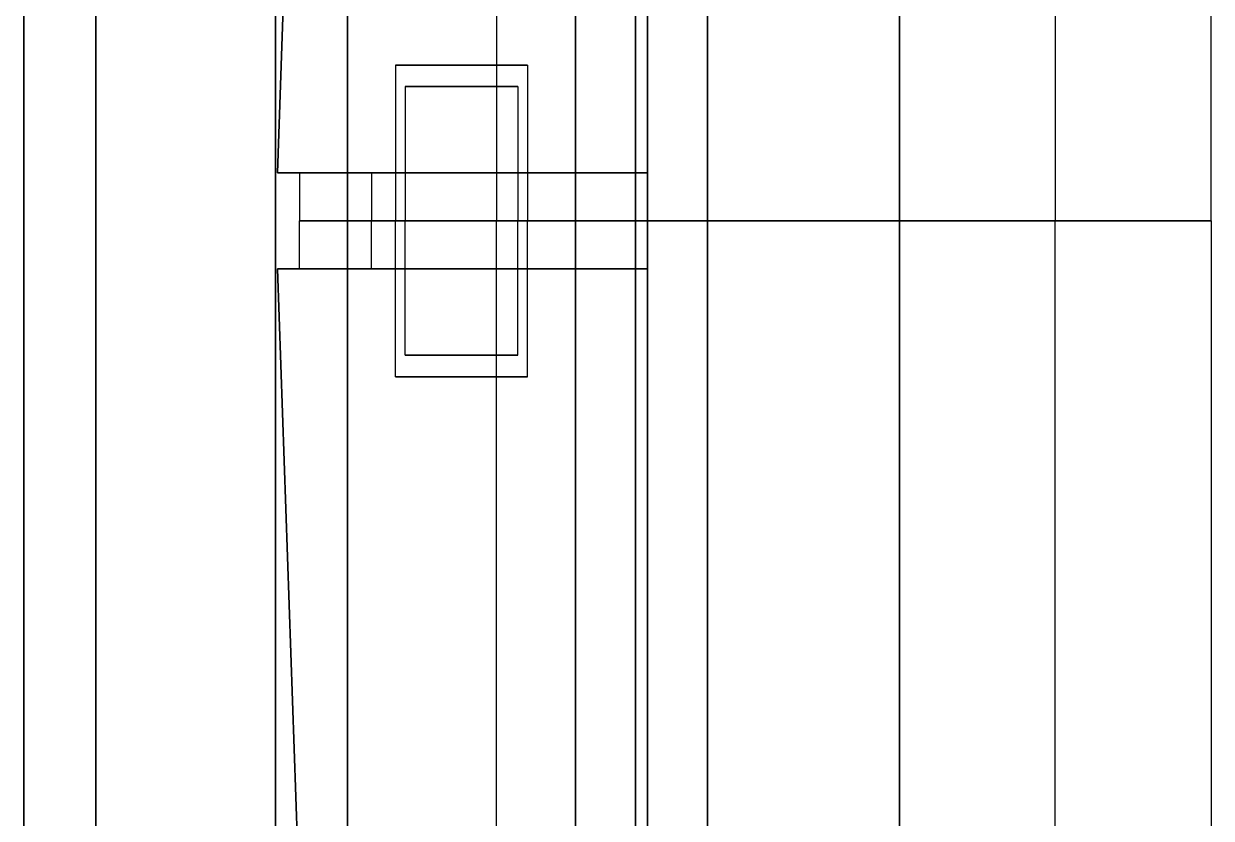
# Model space of a CAD drawing. Header units: millimetres. Extents: x -228 to 213, y -31 to 12.
# Drawn here: x -225.81 to -213.24, y -15.93 to -7.52 of the extents above; entities that cross this region are included whole.
import ezdxf

# ---------------------------------------------------------------- set-up
doc = ezdxf.new("R2010")
doc.units = ezdxf.units.MM
doc.layers.add('Feature', color=7, linetype='CONTINUOUS')

msp = doc.modelspace()

# ---------------------------------------------------------------- linework, layer by layer
at = {"layer": 'Feature'}
for p, q in [((-223.129, -9.09891, -30.405), (-222.385, 12.2139, -30.405)), ((-222.385, 12.2139, 100.405), (-223.129, -9.09891, 100.405)), ((-222.385, 12.2139, 100.405), (-223.129, -9.09891, 100.405)), ((-223.129, -9.09891, -30.405), (-222.385, 12.2139, -30.405)), ((-222.385, 12.2139, 136.6), (-222.385, -9.09891, 136.6)), ((-222.385, -9.09891, -66.6), (-222.385, 12.2139, -66.6)), ((-222.385, 12.2139, 136.6), (-222.385, -9.09891, 136.6)), ((-222.385, 12.2139, 100.405), (-222.385, -9.09891, 100.405)), ((-222.385, 12.2139, -30.405), (-222.385, -9.09891, -30.405)), ((-222.385, -9.09891, -66.6), (-222.385, 12.2139, -66.6)), ((-222.385, 12.2139, 100.405), (-222.385, -9.09891, 100.405)), ((-222.385, 12.2139, -30.405), (-222.385, -9.09891, -30.405)), ((-225.814, 10.9671, 101.129), (-225.814, -30.3079, 101.129)), ((-225.814, 10.9671, 101.129), (-225.814, -30.3079, 101.129)), ((-225.814, -30.3079, -31.1289), (-225.814, 10.9671, -31.1289)), ((-225.814, -30.3079, -31.1289), (-225.814, 10.9671, -31.1289)), ((-225.052, -30.3079, 100.367), (-225.052, 10.9671, 100.367)), ((-225.052, -30.3079, 100.367), (-225.052, 10.9671, 100.367)), ((-225.052, 10.9671, -30.3669), (-225.052, -30.3079, -30.3669)), ((-225.052, 10.9671, -30.3669), (-225.052, -30.3079, -30.3669)), ((-223.147, 10.9671, 100.367), (-223.147, -30.3079, 100.367)), ((-223.147, 10.9671, 100.367), (-223.147, -30.3079, 100.367)), ((-223.147, -30.3079, -30.3669), (-223.147, 10.9671, -30.3669)), ((-223.147, -30.3079, -30.3669), (-223.147, 10.9671, -30.3669)), ((-222.385, -30.3079, 101.129), (-222.385, 10.9671, 101.129)), ((-222.385, -30.3079, 101.129), (-222.385, 10.9671, 101.129)), ((-222.385, 10.9671, -31.1289), (-222.385, -30.3079, -31.1289)), ((-222.385, 10.9671, -31.1289), (-222.385, -30.3079, -31.1289)), ((-220.81, 10.4591, -65.076), (-220.81, -9.60691, -65.076)), ((-220.81, 10.4591, -62.536), (-220.81, -9.60691, -62.536)), ((-220.81, 10.4591, -65.076), (-220.81, -9.60691, -65.076)), ((-220.81, 10.4591, -62.536), (-220.81, -9.60691, -62.536)), ((-220.81, 10.4591, 132.536), (-220.81, -9.60691, 132.536)), ((-220.81, 10.4591, 135.076), (-220.81, -9.60691, 135.076)), ((-220.81, 10.4591, 132.536), (-220.81, -9.60691, 132.536)), ((-220.81, 10.4591, 135.076), (-220.81, -9.60691, 135.076)), ((-225.814, -28.5299, 135.546), (-225.814, 9.18909, 135.546)), ((-225.814, -28.5299, 135.546), (-225.814, 9.18909, 135.546)), ((-225.814, 9.18909, -65.5459), (-225.814, -28.5299, -65.5459)), ((-225.814, 9.18909, -65.5459), (-225.814, -28.5299, -65.5459)), ((-225.052, 9.18909, 136.308), (-225.052, -28.5299, 136.308)), ((-225.052, 9.18909, 136.308), (-225.052, -28.5299, 136.308)), ((-225.052, -28.5299, -66.3079), (-225.052, 9.18909, -66.3079)), ((-225.052, -28.5299, -66.3079), (-225.052, 9.18909, -66.3079)), ((-223.147, -28.5299, 136.308), (-223.147, 9.18909, 136.308)), ((-223.147, -28.5299, 136.308), (-223.147, 9.18909, 136.308)), ((-223.147, 9.18909, -66.3079), (-223.147, -28.5299, -66.3079)), ((-223.147, 9.18909, -66.3079), (-223.147, -28.5299, -66.3079)), ((-222.385, 9.18909, 135.546), (-222.385, -28.5299, 135.546)), ((-222.385, 9.18909, 135.546), (-222.385, -28.5299, 135.546)), ((-222.385, -28.5299, -65.5459), (-222.385, 9.18909, -65.5459)), ((-222.385, -28.5299, -65.5459), (-222.385, 9.18909, -65.5459)), ((-219.21, 8.93509, 132.536), (-219.21, -9.60691, 132.536)), ((-219.21, -9.60691, 125.551), (-219.21, 8.93509, 125.551)), ((-219.21, 8.93509, -65.076), (-219.21, -9.60691, -65.076)), ((-219.21, -9.09891, -66.6), (-219.21, 8.93509, -66.6)), ((-219.21, -9.09891, 136.6), (-219.21, 8.93509, 136.6)), ((-219.21, -9.09891, -66.6), (-219.21, 8.93509, -66.6)), ((-219.21, -9.60691, 111.581), (-219.21, 8.93509, 111.581)), ((-219.21, -9.60691, -41.581), (-219.21, 8.93509, -41.581)), ((-219.21, -9.60691, 135.076), (-219.21, 8.93509, 135.076)), ((-219.21, -9.09891, 136.6), (-219.21, 8.93509, 136.6)), ((-219.21, -9.60691, -62.536), (-219.21, 8.93509, -62.536)), ((-219.21, -9.60691, -55.551), (-219.21, 8.93509, -55.551)), ((-219.21, 8.93509, -54.027), (-219.21, -9.60691, -54.027)), ((-219.21, 8.93509, -43.105), (-219.21, -9.60691, -43.105)), ((-219.21, 8.93509, 113.105), (-219.21, -9.60691, 113.105)), ((-219.21, 8.93509, 124.027), (-219.21, -9.60691, 124.027)), ((-219.21, -9.60691, 111.581), (-219.21, 8.93509, 111.581)), ((-219.21, -9.60691, 125.551), (-219.21, 8.93509, 125.551)), ((-219.21, -9.60691, -55.551), (-219.21, 8.93509, -55.551)), ((-219.21, -9.60691, -41.581), (-219.21, 8.93509, -41.581)), ((-219.21, 8.93509, 124.027), (-219.21, -9.60691, 124.027)), ((-219.21, 8.93509, 113.105), (-219.21, -9.60691, 113.105)), ((-219.21, 8.93509, -43.105), (-219.21, -9.60691, -43.105)), ((-219.21, 8.93509, -54.027), (-219.21, -9.60691, -54.027)), ((-219.21, 8.93509, -65.076), (-219.21, -9.60691, -65.076)), ((-219.21, -9.60691, -62.536), (-219.21, 8.93509, -62.536)), ((-219.21, 8.93509, 132.536), (-219.21, -9.60691, 132.536)), ((-219.21, -9.60691, 135.076), (-219.21, 8.93509, 135.076)), ((-214.892, 8.93509, 124.027), (-214.892, -9.60691, 124.027)), ((-214.892, 8.93509, 113.105), (-214.892, -9.60691, 113.105)), ((-214.892, 8.93509, 124.027), (-214.892, -9.60691, 124.027)), ((-214.892, 8.93509, 113.105), (-214.892, -9.60691, 113.105)), ((-214.892, 8.93509, -43.105), (-214.892, -9.60691, -43.105)), ((-214.892, 8.93509, -54.027), (-214.892, -9.60691, -54.027)), ((-214.892, 8.93509, -43.105), (-214.892, -9.60691, -43.105)), ((-214.892, 8.93509, -54.027), (-214.892, -9.60691, -54.027)), ((-213.241, -9.60691, 111.581), (-213.241, 8.93509, 111.581)), ((-213.241, -9.60691, 111.581), (-213.241, 8.93509, 111.581)), ((-213.241, -9.60691, 125.551), (-213.241, 8.93509, 125.551)), ((-213.241, -9.60691, 125.551), (-213.241, 8.93509, 125.551)), ((-213.241, -9.60691, -55.551), (-213.241, 8.93509, -55.551)), ((-213.241, -9.60691, -55.551), (-213.241, 8.93509, -55.551)), ((-213.241, -9.60691, -41.581), (-213.241, 8.93509, -41.581)), ((-213.241, -9.60691, -41.581), (-213.241, 8.93509, -41.581)), ((-219.972, 8.80809, 135.076), (-219.972, -28.0219, 135.076)), ((-219.972, 8.80809, 135.076), (-219.972, -28.0219, 135.076)), ((-219.972, 8.80809, 132.688), (-219.972, -28.0219, 132.688)), ((-219.972, 8.80809, 132.688), (-219.972, -28.0219, 132.688)), ((-219.972, -28.4029, -65.076), (-219.972, 8.42709, -65.076)), ((-219.972, -28.4029, -65.076), (-219.972, 8.42709, -65.076)), ((-219.972, -28.4029, -62.6884), (-219.972, 8.42709, -62.6884)), ((-219.972, -28.4029, -62.6884), (-219.972, 8.42709, -62.6884)), ((-218.575, 8.17309, 135.076), (-218.575, -27.3869, 135.076)), ((-218.575, 8.17309, 135.076), (-218.575, -27.3869, 135.076)), ((-218.575, 8.17309, 136.346), (-218.575, -27.3869, 136.346)), ((-218.575, 8.17309, 136.346), (-218.575, -27.3869, 136.346)), ((-218.575, -27.7679, -65.076), (-218.575, 7.79209, -65.076)), ((-218.575, -27.7679, -65.076), (-218.575, 7.79209, -65.076)), ((-218.575, -27.7679, -66.346), (-218.575, 7.79209, -66.346)), ((-218.575, -27.7679, -66.346), (-218.575, 7.79209, -66.346)), ((-222.385, 6.14109, 120.052), (-222.385, -9.09891, 120.052)), ((-222.385, -9.09891, 117.08), (-222.385, 6.14109, 117.08)), ((-222.385, 6.14109, 120.052), (-222.385, -9.09891, 120.052)), ((-222.385, 6.14109, -47.0801), (-222.385, -9.09891, -47.0801)), ((-222.385, -9.09891, -50.0519), (-222.385, 6.14109, -50.0519)), ((-222.385, -9.09891, 117.08), (-222.385, 6.14109, 117.08)), ((-222.385, 6.14109, -47.0801), (-222.385, -9.09891, -47.0801)), ((-222.385, -9.09891, -50.0519), (-222.385, 6.14109, -50.0519)), ((-219.21, 6.14109, 120.052), (-219.21, -9.60691, 120.052)), ((-219.21, -9.60691, 117.08), (-219.21, 6.14109, 117.08)), ((-219.21, 6.14109, -47.0801), (-219.21, -9.60691, -47.0801)), ((-219.21, -9.60691, -50.0519), (-219.21, 6.14109, -50.0519)), ((-219.21, 6.14109, -47.0801), (-219.21, -9.60691, -47.0801)), ((-219.21, -9.60691, -50.0519), (-219.21, 6.14109, -50.0519)), ((-219.21, -9.60691, 117.08), (-219.21, 6.14109, 117.08)), ((-219.21, 6.14109, 120.052), (-219.21, -9.60691, 120.052)), ((-222.385, 5.80163, 119.925), (-222.385, -25.1424, 119.925)), ((-222.385, 5.80163, 117.131), (-222.385, -25.1424, 117.131)), ((-222.385, 5.80163, 117.131), (-222.385, -25.1424, 117.131)), ((-222.385, 5.80163, 119.925), (-222.385, -25.1424, 119.925)), ((-222.385, -25.1424, -49.9249), (-222.385, 5.80163, -49.9249)), ((-222.385, -25.1424, -47.1309), (-222.385, 5.80163, -47.1309)), ((-222.385, -25.1424, -47.1309), (-222.385, 5.80163, -47.1309)), ((-222.385, -25.1424, -49.9249), (-222.385, 5.80163, -49.9249)), ((-219.337, 5.80163, 119.925), (-219.337, -25.1424, 119.925)), ((-219.337, 5.80163, 119.925), (-219.337, -25.1424, 119.925)), ((-219.337, 5.80163, 117.131), (-219.337, -25.1424, 117.131)), ((-219.337, 5.80163, 117.131), (-219.337, -25.1424, 117.131)), ((-219.337, -25.1424, -49.9249), (-219.337, 5.80163, -49.9249)), ((-219.337, -25.1424, -49.9249), (-219.337, 5.80163, -49.9249)), ((-219.337, -25.1424, -47.1309), (-219.337, 5.80163, -47.1309)), ((-219.337, -25.1424, -47.1309), (-219.337, 5.80163, -47.1309)), ((-219.337, 1.31509, 123.227), (-219.337, -20.6559, 123.227)), ((-219.337, 1.31509, 123.227), (-219.337, -20.6559, 123.227)), ((-219.337, 1.31509, 113.829), (-219.337, -20.6559, 113.829)), ((-219.337, 1.31509, 113.829), (-219.337, -20.6559, 113.829)), ((-219.337, -20.6559, -53.2269), (-219.337, 1.31509, -53.2269)), ((-219.337, -20.6559, -53.2269), (-219.337, 1.31509, -53.2269)), ((-219.337, -20.6559, -43.8289), (-219.337, 1.31509, -43.8289)), ((-219.337, -20.6559, -43.8289), (-219.337, 1.31509, -43.8289)), ((-216.543, 1.31509, 123.227), (-216.543, -20.6559, 123.227)), ((-216.543, 1.31509, 123.227), (-216.543, -20.6559, 123.227)), ((-216.543, 1.31509, 113.829), (-216.543, -20.6559, 113.829)), ((-216.543, 1.31509, 113.829), (-216.543, -20.6559, 113.829)), ((-216.543, -20.6559, -53.2269), (-216.543, 1.31509, -53.2269)), ((-216.543, -20.6559, -53.2269), (-216.543, 1.31509, -53.2269)), ((-216.543, -20.6559, -43.8289), (-216.543, 1.31509, -43.8289)), ((-216.543, -20.6559, -43.8289), (-216.543, 1.31509, -43.8289)), ((-221.877, -7.95591, 34.9746), (-220.48, -7.95591, 34.9746)), ((-221.877, -7.95591, 34.9746), (-221.877, -9.60691, 34.9746)), ((-221.877, -7.95591, 34.9746), (-221.877, -9.60691, 34.9746)), ((-221.877, -7.95591, 94.7916), (-221.877, -7.95591, 34.9746)), ((-221.877, -7.95591, 94.7916), (-221.877, -9.60691, 94.7916)), ((-221.877, -7.95591, 94.7916), (-221.877, -9.60691, 94.7916)), ((-220.48, -7.95591, 94.7916), (-221.877, -7.95591, 94.7916)), ((-220.48, -7.95591, 94.7916), (-221.877, -7.95591, 94.7916)), ((-221.877, -7.95591, 94.7916), (-221.877, -7.95591, 34.9746)), ((-221.877, -7.95591, 34.9746), (-220.48, -7.95591, 34.9746)), ((-220.48, -7.95591, 94.7916), (-220.48, -9.60691, 94.7916)), ((-220.48, -7.95591, 34.9746), (-220.48, -7.95591, 94.7916)), ((-220.48, -7.95591, 34.9746), (-220.48, -9.60691, 34.9746)), ((-220.48, -7.95591, 34.9746), (-220.48, -9.60691, 34.9746)), ((-220.48, -7.95591, 94.7916), (-220.48, -9.60691, 94.7916)), ((-220.48, -7.95591, 34.9746), (-220.48, -7.95591, 94.7916)), ((-221.775, -8.18451, 35.0254), (-221.775, -9.60691, 35.0254)), ((-220.581, -8.18451, 35.0254), (-221.775, -8.18451, 35.0254)), ((-221.775, -8.18451, 93.9026), (-221.775, -9.60691, 93.9026)), ((-221.775, -8.18451, 35.0254), (-221.775, -8.18451, 93.9026)), ((-221.775, -8.18451, 35.0254), (-221.775, -9.60691, 35.0254)), ((-221.775, -8.18451, 93.9026), (-220.581, -8.18451, 93.9026)), ((-221.775, -8.18451, 93.9026), (-221.775, -9.60691, 93.9026)), ((-220.581, -8.18451, 35.0254), (-221.775, -8.18451, 35.0254)), ((-221.775, -8.18451, 35.0254), (-221.775, -8.18451, 93.9026)), ((-221.775, -8.18451, 93.9026), (-220.581, -8.18451, 93.9026)), ((-220.581, -8.18451, 35.0254), (-220.581, -9.60691, 35.0254)), ((-220.581, -8.18451, 35.0254), (-220.581, -9.60691, 35.0254)), ((-220.581, -8.18451, 93.9026), (-220.581, -8.18451, 35.0254)), ((-220.581, -8.18451, 93.9026), (-220.581, -9.60691, 93.9026)), ((-220.581, -8.18451, 93.9026), (-220.581, -9.60691, 93.9026)), ((-220.581, -8.18451, 93.9026), (-220.581, -8.18451, 35.0254)), ((-223.129, -9.09891, 100.405), (-223.129, -9.09891, -30.405)), ((-223.129, -9.09891, 100.405), (-222.385, -9.09891, 100.405)), ((-222.385, -9.09891, -30.405), (-223.129, -9.09891, -30.405)), ((-223.129, -9.09891, 100.405), (-223.129, -9.09891, -30.405)), ((-222.385, -9.09891, -30.405), (-223.129, -9.09891, -30.405)), ((-223.129, -9.09891, 100.405), (-222.385, -9.09891, 100.405)), ((-222.893, -9.09891, -30.151), (-222.131, -9.09891, -30.151)), ((-222.893, -9.09891, 100.151), (-222.893, -9.09891, -30.151)), ((-222.131, -9.09891, 100.151), (-222.893, -9.09891, 100.151)), ((-222.131, -9.09891, 100.151), (-222.893, -9.09891, 100.151)), ((-222.893, -9.09891, 100.151), (-222.893, -9.60691, 100.151)), ((-222.893, -9.09891, 100.151), (-222.893, -9.60691, 100.151)), ((-222.893, -9.09891, 100.151), (-222.893, -9.09891, -30.151)), ((-222.893, -9.09891, -30.151), (-222.893, -9.60691, -30.151)), ((-222.893, -9.09891, -30.151), (-222.893, -9.60691, -30.151)), ((-222.893, -9.09891, -30.151), (-222.131, -9.09891, -30.151)), ((-222.385, -9.09891, 136.6), (-219.21, -9.09891, 136.6)), ((-219.21, -9.09891, -66.6), (-222.385, -9.09891, -66.6)), ((-222.385, -9.09891, 120.052), (-222.385, -9.09891, 136.6)), ((-222.385, -9.09891, 100.405), (-222.385, -9.09891, 117.08)), ((-222.131, -9.09891, 120.052), (-222.385, -9.09891, 120.052)), ((-222.385, -9.09891, -47.0801), (-222.385, -9.09891, -30.405)), ((-222.385, -9.09891, -66.6), (-222.385, -9.09891, -50.0519)), ((-222.385, -9.09891, 117.08), (-222.131, -9.09891, 117.08)), ((-222.131, -9.09891, -47.0801), (-222.385, -9.09891, -47.0801)), ((-222.385, -9.09891, -50.0519), (-222.131, -9.09891, -50.0519)), ((-222.385, -9.09891, -50.0519), (-222.131, -9.09891, -50.0519)), ((-222.385, -9.09891, -66.6), (-222.385, -9.09891, -50.0519)), ((-219.21, -9.09891, -66.6), (-222.385, -9.09891, -66.6)), ((-222.385, -9.09891, -47.0801), (-222.385, -9.09891, -30.405)), ((-222.131, -9.09891, -47.0801), (-222.385, -9.09891, -47.0801)), ((-222.385, -9.09891, 117.08), (-222.131, -9.09891, 117.08)), ((-222.385, -9.09891, 100.405), (-222.385, -9.09891, 117.08)), ((-222.385, -9.09891, 136.6), (-219.21, -9.09891, 136.6)), ((-222.385, -9.09891, 120.052), (-222.385, -9.09891, 136.6)), ((-222.131, -9.09891, 120.052), (-222.385, -9.09891, 120.052)), ((-222.131, -9.09891, 120.052), (-222.131, -9.60691, 120.052)), ((-222.131, -9.09891, 117.08), (-222.131, -9.60691, 117.08)), ((-222.131, -9.09891, -47.0801), (-222.131, -9.60691, -47.0801)), ((-222.131, -9.09891, -50.0519), (-222.131, -9.60691, -50.0519)), ((-222.131, -9.09891, -50.0519), (-222.131, -9.60691, -50.0519)), ((-222.131, -9.09891, -50.0519), (-222.131, -9.09891, -66.346)), ((-222.131, -9.09891, -66.346), (-222.131, -9.60691, -66.346)), ((-222.131, -9.09891, -66.346), (-222.131, -9.60691, -66.346)), ((-222.131, -9.09891, -66.346), (-219.21, -9.09891, -66.346)), ((-222.131, -9.09891, -66.346), (-219.21, -9.09891, -66.346)), ((-222.131, -9.09891, -50.0519), (-222.131, -9.09891, -66.346)), ((-222.131, -9.09891, -30.151), (-222.131, -9.09891, -47.0801)), ((-222.131, -9.09891, 117.08), (-222.131, -9.09891, 100.151)), ((-222.131, -9.09891, 117.08), (-222.131, -9.60691, 117.08)), ((-222.131, -9.09891, 117.08), (-222.131, -9.09891, 100.151)), ((-222.131, -9.09891, 100.151), (-222.131, -9.60691, 100.151)), ((-222.131, -9.09891, 100.151), (-222.131, -9.60691, 100.151)), ((-222.131, -9.09891, -30.151), (-222.131, -9.60691, -30.151)), ((-222.131, -9.09891, -30.151), (-222.131, -9.60691, -30.151)), ((-222.131, -9.09891, -30.151), (-222.131, -9.09891, -47.0801)), ((-222.131, -9.09891, -47.0801), (-222.131, -9.60691, -47.0801)), ((-219.21, -9.09891, 136.346), (-222.131, -9.09891, 136.346)), ((-222.131, -9.09891, 136.346), (-222.131, -9.60691, 136.346)), ((-222.131, -9.09891, 136.346), (-222.131, -9.60691, 136.346)), ((-222.131, -9.09891, 136.346), (-222.131, -9.09891, 120.052)), ((-222.131, -9.09891, 120.052), (-222.131, -9.60691, 120.052)), ((-222.131, -9.09891, 136.346), (-222.131, -9.09891, 120.052)), ((-219.21, -9.09891, 136.346), (-222.131, -9.09891, 136.346)), ((-219.21, -9.09891, -66.346), (-219.21, -9.60691, -66.346)), ((-219.21, -9.09891, -66.346), (-219.21, -9.09891, -66.6)), ((-219.21, -9.09891, 136.6), (-219.21, -9.09891, 136.346)), ((-219.21, -9.09891, 136.346), (-219.21, -9.60691, 136.346)), ((-219.21, -9.09891, -66.346), (-219.21, -9.60691, -66.346)), ((-219.21, -9.09891, -66.346), (-219.21, -9.09891, -66.6)), ((-219.21, -9.09891, 136.346), (-219.21, -9.60691, 136.346)), ((-219.21, -9.09891, 136.6), (-219.21, -9.09891, 136.346)), ((-222.131, -9.60691, -30.151), (-222.893, -9.60691, -30.151)), ((-222.893, -9.60691, -30.151), (-222.893, -9.60691, 100.151)), ((-222.893, -9.60691, 100.151), (-222.131, -9.60691, 100.151)), ((-222.131, -9.60691, -30.151), (-222.893, -9.60691, -30.151)), ((-222.893, -10.1149, -30.151), (-222.893, -9.60691, -30.151)), ((-222.893, -9.60691, -30.151), (-222.893, -9.60691, 100.151)), ((-222.893, -10.1149, -30.151), (-222.893, -9.60691, -30.151)), ((-222.893, -10.1149, 100.151), (-222.893, -9.60691, 100.151)), ((-222.893, -9.60691, 100.151), (-222.131, -9.60691, 100.151)), ((-222.893, -10.1149, 100.151), (-222.893, -9.60691, 100.151)), ((-222.131, -9.60691, 100.151), (-222.893, -9.60691, 100.151)), ((-222.893, -9.60691, 100.151), (-222.893, -9.60691, -30.151)), ((-222.893, -9.60691, -30.151), (-222.131, -9.60691, -30.151)), ((-222.131, -9.60691, 100.151), (-222.893, -9.60691, 100.151)), ((-222.893, -9.60691, 100.151), (-222.893, -9.60691, -30.151)), ((-222.893, -9.60691, -30.151), (-222.131, -9.60691, -30.151)), ((-219.21, -9.60691, -66.346), (-222.131, -9.60691, -66.346)), ((-222.131, -9.60691, -66.346), (-222.131, -9.60691, -50.0519)), ((-219.21, -9.60691, -50.0519), (-222.131, -9.60691, -50.0519)), ((-219.21, -9.60691, -47.0801), (-222.131, -9.60691, -47.0801)), ((-222.131, -9.60691, -47.0801), (-222.131, -9.60691, -30.151)), ((-222.131, -9.60691, 100.151), (-222.131, -9.60691, 117.08)), ((-219.21, -9.60691, 117.08), (-222.131, -9.60691, 117.08)), ((-219.21, -9.60691, 120.052), (-222.131, -9.60691, 120.052)), ((-222.131, -9.60691, 120.052), (-222.131, -9.60691, 136.346)), ((-222.131, -9.60691, 136.346), (-219.21, -9.60691, 136.346)), ((-219.21, -9.60691, -50.0519), (-222.131, -9.60691, -50.0519)), ((-222.131, -10.1149, -50.0519), (-222.131, -9.60691, -50.0519)), ((-222.131, -10.1149, -47.0801), (-222.131, -9.60691, -47.0801)), ((-219.21, -9.60691, -47.0801), (-222.131, -9.60691, -47.0801)), ((-219.21, -9.60691, 117.08), (-222.131, -9.60691, 117.08)), ((-222.131, -10.1149, 117.08), (-222.131, -9.60691, 117.08)), ((-222.131, -10.1149, 120.052), (-222.131, -9.60691, 120.052)), ((-219.21, -9.60691, 120.052), (-222.131, -9.60691, 120.052)), ((-222.131, -9.60691, 120.052), (-222.131, -9.60691, 136.346)), ((-222.131, -10.1149, 120.052), (-222.131, -9.60691, 120.052)), ((-222.131, -10.1149, 136.346), (-222.131, -9.60691, 136.346)), ((-222.131, -9.60691, 136.346), (-219.21, -9.60691, 136.346)), ((-222.131, -10.1149, 136.346), (-222.131, -9.60691, 136.346)), ((-222.131, -9.60691, -47.0801), (-222.131, -9.60691, -30.151)), ((-222.131, -10.1149, -47.0801), (-222.131, -9.60691, -47.0801)), ((-222.131, -10.1149, -30.151), (-222.131, -9.60691, -30.151)), ((-222.131, -10.1149, -30.151), (-222.131, -9.60691, -30.151)), ((-222.131, -10.1149, 100.151), (-222.131, -9.60691, 100.151)), ((-222.131, -9.60691, 100.151), (-222.131, -9.60691, 117.08)), ((-222.131, -10.1149, 100.151), (-222.131, -9.60691, 100.151)), ((-222.131, -10.1149, 117.08), (-222.131, -9.60691, 117.08)), ((-219.21, -9.60691, -66.346), (-222.131, -9.60691, -66.346)), ((-222.131, -10.1149, -66.346), (-222.131, -9.60691, -66.346)), ((-222.131, -9.60691, -66.346), (-222.131, -9.60691, -50.0519)), ((-222.131, -10.1149, -66.346), (-222.131, -9.60691, -66.346)), ((-222.131, -10.1149, -50.0519), (-222.131, -9.60691, -50.0519)), ((-219.21, -9.60691, 136.346), (-222.131, -9.60691, 136.346)), ((-222.131, -9.60691, 136.346), (-222.131, -9.60691, 120.052)), ((-219.21, -9.60691, 120.052), (-222.131, -9.60691, 120.052)), ((-219.21, -9.60691, 117.08), (-222.131, -9.60691, 117.08)), ((-222.131, -9.60691, 117.08), (-222.131, -9.60691, 100.151)), ((-222.131, -9.60691, -30.151), (-222.131, -9.60691, -47.0801)), ((-219.21, -9.60691, -47.0801), (-222.131, -9.60691, -47.0801)), ((-219.21, -9.60691, -50.0519), (-222.131, -9.60691, -50.0519)), ((-222.131, -9.60691, -50.0519), (-222.131, -9.60691, -66.346)), ((-222.131, -9.60691, -66.346), (-219.21, -9.60691, -66.346)), ((-219.21, -9.60691, 120.052), (-222.131, -9.60691, 120.052)), ((-219.21, -9.60691, 117.08), (-222.131, -9.60691, 117.08)), ((-219.21, -9.60691, -47.0801), (-222.131, -9.60691, -47.0801)), ((-219.21, -9.60691, -50.0519), (-222.131, -9.60691, -50.0519)), ((-222.131, -9.60691, -50.0519), (-222.131, -9.60691, -66.346)), ((-222.131, -9.60691, -66.346), (-219.21, -9.60691, -66.346)), ((-222.131, -9.60691, 117.08), (-222.131, -9.60691, 100.151)), ((-222.131, -9.60691, -30.151), (-222.131, -9.60691, -47.0801)), ((-219.21, -9.60691, 136.346), (-222.131, -9.60691, 136.346)), ((-222.131, -9.60691, 136.346), (-222.131, -9.60691, 120.052)), ((-221.877, -9.60691, 35.0254), (-221.775, -9.60691, 35.0254)), ((-221.877, -9.60691, -24.7916), (-221.877, -9.60691, 35.0254)), ((-220.48, -9.60691, -24.7916), (-221.877, -9.60691, -24.7916)), ((-221.877, -9.60691, 35.0254), (-221.775, -9.60691, 35.0254)), ((-221.877, -11.2579, 35.0254), (-221.877, -9.60691, 35.0254)), ((-221.877, -9.60691, -24.7916), (-221.877, -9.60691, 35.0254)), ((-221.877, -11.2579, 35.0254), (-221.877, -9.60691, 35.0254)), ((-221.877, -11.2579, -24.7916), (-221.877, -9.60691, -24.7916)), ((-220.48, -9.60691, -24.7916), (-221.877, -9.60691, -24.7916)), ((-221.877, -11.2579, -24.7916), (-221.877, -9.60691, -24.7916)), ((-221.877, -9.60691, 34.9746), (-221.775, -9.60691, 34.9746)), ((-221.877, -9.60691, 94.7916), (-221.877, -9.60691, 34.9746)), ((-220.48, -9.60691, 94.7916), (-221.877, -9.60691, 94.7916)), ((-221.877, -9.60691, 34.9746), (-221.775, -9.60691, 34.9746)), ((-221.877, -9.60691, 94.7916), (-221.877, -9.60691, 34.9746)), ((-220.48, -9.60691, 94.7916), (-221.877, -9.60691, 94.7916)), ((-221.775, -9.60691, 93.9026), (-220.581, -9.60691, 93.9026)), ((-221.775, -9.60691, 35.0254), (-221.775, -9.60691, 93.9026)), ((-221.775, -9.60691, 35.0254), (-221.775, -9.60691, 93.9026)), ((-221.775, -9.60691, 93.9026), (-220.581, -9.60691, 93.9026)), ((-221.775, -9.60691, -23.9026), (-220.581, -9.60691, -23.9026)), ((-221.775, -9.60691, 34.9746), (-221.775, -9.60691, -23.9026)), ((-221.775, -11.0293, 34.9746), (-221.775, -9.60691, 34.9746)), ((-221.775, -9.60691, 34.9746), (-221.775, -9.60691, -23.9026)), ((-221.775, -11.0293, -23.9026), (-221.775, -9.60691, -23.9026)), ((-221.775, -11.0293, 34.9746), (-221.775, -9.60691, 34.9746)), ((-221.775, -9.60691, -23.9026), (-220.581, -9.60691, -23.9026)), ((-221.775, -11.0293, -23.9026), (-221.775, -9.60691, -23.9026)), ((-220.81, -9.60691, -62.536), (-219.21, -9.60691, -62.536)), ((-220.81, -9.60691, -65.076), (-220.81, -9.60691, -62.536)), ((-219.21, -9.60691, -65.076), (-220.81, -9.60691, -65.076)), ((-220.81, -9.60691, 135.076), (-219.21, -9.60691, 135.076)), ((-220.81, -9.60691, 132.536), (-220.81, -9.60691, 135.076)), ((-219.21, -9.60691, 132.536), (-220.81, -9.60691, 132.536)), ((-220.81, -29.6729, 135.076), (-220.81, -9.60691, 135.076)), ((-220.81, -9.60691, 135.076), (-219.21, -9.60691, 135.076)), ((-219.21, -9.60691, 132.536), (-220.81, -9.60691, 132.536)), ((-220.81, -29.6729, 132.536), (-220.81, -9.60691, 132.536)), ((-220.81, -9.60691, 132.536), (-220.81, -9.60691, 135.076)), ((-220.81, -29.6729, 135.076), (-220.81, -9.60691, 135.076)), ((-220.81, -29.6729, 132.536), (-220.81, -9.60691, 132.536)), ((-220.81, -29.6729, -62.536), (-220.81, -9.60691, -62.536)), ((-220.81, -9.60691, -62.536), (-219.21, -9.60691, -62.536)), ((-219.21, -9.60691, -65.076), (-220.81, -9.60691, -65.076)), ((-220.81, -29.6729, -65.076), (-220.81, -9.60691, -65.076)), ((-220.81, -9.60691, -65.076), (-220.81, -9.60691, -62.536)), ((-220.81, -29.6729, -62.536), (-220.81, -9.60691, -62.536)), ((-220.81, -29.6729, -65.076), (-220.81, -9.60691, -65.076)), ((-220.81, -9.60691, 132.536), (-219.21, -9.60691, 132.536)), ((-220.81, -9.60691, 135.076), (-220.81, -9.60691, 132.536)), ((-219.21, -9.60691, 135.076), (-220.81, -9.60691, 135.076)), ((-220.81, -9.60691, -65.076), (-219.21, -9.60691, -65.076)), ((-220.81, -9.60691, -62.536), (-220.81, -9.60691, -65.076)), ((-219.21, -9.60691, -62.536), (-220.81, -9.60691, -62.536)), ((-220.81, -9.60691, -65.076), (-219.21, -9.60691, -65.076)), ((-219.21, -9.60691, -62.536), (-220.81, -9.60691, -62.536)), ((-220.81, -9.60691, -62.536), (-220.81, -9.60691, -65.076)), ((-220.81, -9.60691, 132.536), (-219.21, -9.60691, 132.536)), ((-219.21, -9.60691, 135.076), (-220.81, -9.60691, 135.076)), ((-220.81, -9.60691, 135.076), (-220.81, -9.60691, 132.536)), ((-220.581, -9.60691, 93.9026), (-220.581, -9.60691, 35.0254)), ((-220.581, -9.60691, 35.0254), (-220.48, -9.60691, 35.0254)), ((-220.581, -9.60691, 35.0254), (-220.48, -9.60691, 35.0254)), ((-220.581, -9.60691, 93.9026), (-220.581, -9.60691, 35.0254)), ((-220.581, -9.60691, -23.9026), (-220.581, -9.60691, 34.9746)), ((-220.581, -9.60691, 34.9746), (-220.48, -9.60691, 34.9746)), ((-220.581, -11.0293, 34.9746), (-220.581, -9.60691, 34.9746)), ((-220.581, -9.60691, 34.9746), (-220.48, -9.60691, 34.9746)), ((-220.581, -9.60691, -23.9026), (-220.581, -9.60691, 34.9746)), ((-220.581, -11.0293, 34.9746), (-220.581, -9.60691, 34.9746)), ((-220.581, -11.0293, -23.9026), (-220.581, -9.60691, -23.9026)), ((-220.581, -11.0293, -23.9026), (-220.581, -9.60691, -23.9026)), ((-220.48, -9.60691, 35.0254), (-220.48, -9.60691, -24.7916)), ((-220.48, -9.60691, 35.0254), (-220.48, -9.60691, -24.7916)), ((-220.48, -11.2579, -24.7916), (-220.48, -9.60691, -24.7916)), ((-220.48, -11.2579, 35.0254), (-220.48, -9.60691, 35.0254)), ((-220.48, -11.2579, 35.0254), (-220.48, -9.60691, 35.0254)), ((-220.48, -11.2579, -24.7916), (-220.48, -9.60691, -24.7916)), ((-220.48, -9.60691, 34.9746), (-220.48, -9.60691, 94.7916)), ((-220.48, -9.60691, 34.9746), (-220.48, -9.60691, 94.7916)), ((-219.21, -28.1489, -62.536), (-219.21, -9.60691, -62.536)), ((-219.21, -9.60691, -62.536), (-219.21, -9.60691, -55.551)), ((-219.21, -9.60691, -55.551), (-219.21, -28.1489, -55.551)), ((-219.21, -28.1489, 135.076), (-219.21, -9.60691, 135.076)), ((-219.21, -9.60691, 135.076), (-219.21, -9.60691, 136.346)), ((-219.21, -10.1149, 136.346), (-219.21, -9.60691, 136.346)), ((-219.21, -9.60691, -62.536), (-219.21, -9.60691, -55.551)), ((-219.21, -9.60691, -66.346), (-219.21, -9.60691, -65.076)), ((-219.21, -9.60691, -50.0519), (-219.21, -9.60691, -54.027)), ((-219.21, -9.60691, -54.027), (-214.892, -9.60691, -54.027)), ((-214.892, -9.60691, -43.105), (-219.21, -9.60691, -43.105)), ((-219.21, -9.60691, -43.105), (-219.21, -9.60691, -47.0801)), ((-219.21, -9.60691, 117.08), (-219.21, -9.60691, 113.105)), ((-219.21, -9.60691, 113.105), (-214.892, -9.60691, 113.105)), ((-214.892, -9.60691, 124.027), (-219.21, -9.60691, 124.027)), ((-219.21, -9.60691, 124.027), (-219.21, -9.60691, 120.052)), ((-219.21, -9.60691, 135.076), (-219.21, -9.60691, 136.346)), ((-219.21, -9.60691, 125.551), (-219.21, -9.60691, 132.536)), ((-219.21, -9.60691, 125.551), (-213.241, -9.60691, 125.551)), ((-213.241, -9.60691, 111.581), (-219.21, -9.60691, 111.581)), ((-219.21, -9.60691, -41.581), (-219.21, -9.60691, 111.581)), ((-219.21, -9.60691, -41.581), (-213.241, -9.60691, -41.581)), ((-213.241, -9.60691, -55.551), (-219.21, -9.60691, -55.551)), ((-219.21, -9.60691, -41.581), (-219.21, -28.1489, -41.581)), ((-219.21, -9.60691, -41.581), (-219.21, -9.60691, 111.581)), ((-219.21, -9.60691, 111.581), (-219.21, -28.1489, 111.581)), ((-219.21, -9.60691, -66.346), (-219.21, -9.60691, -65.076)), ((-219.21, -9.60691, -65.076), (-219.21, -28.1489, -65.076)), ((-219.21, -10.1149, -66.346), (-219.21, -9.60691, -66.346)), ((-219.21, -25.3549, -50.0519), (-219.21, -9.60691, -50.0519)), ((-219.21, -9.60691, -47.0801), (-219.21, -25.3549, -47.0801)), ((-219.21, -25.3549, 117.08), (-219.21, -9.60691, 117.08)), ((-219.21, -9.60691, 125.551), (-219.21, -9.60691, 132.536)), ((-219.21, -9.60691, 132.536), (-219.21, -28.1489, 132.536)), ((-219.21, -9.60691, 125.551), (-219.21, -28.1489, 125.551)), ((-219.21, -9.60691, 120.052), (-219.21, -25.3549, 120.052)), ((-219.21, -9.60691, 117.08), (-219.21, -9.60691, 113.105)), ((-219.21, -25.3549, 117.08), (-219.21, -9.60691, 117.08)), ((-219.21, -9.60691, 120.052), (-219.21, -25.3549, 120.052)), ((-219.21, -9.60691, 124.027), (-219.21, -9.60691, 120.052)), ((-219.21, -28.1489, 124.027), (-219.21, -9.60691, 124.027)), ((-219.21, -28.1489, 113.105), (-219.21, -9.60691, 113.105)), ((-219.21, -9.60691, -47.0801), (-219.21, -25.3549, -47.0801)), ((-219.21, -9.60691, -43.105), (-219.21, -9.60691, -47.0801)), ((-219.21, -28.1489, -43.105), (-219.21, -9.60691, -43.105)), ((-219.21, -28.1489, -54.027), (-219.21, -9.60691, -54.027)), ((-219.21, -9.60691, -50.0519), (-219.21, -9.60691, -54.027)), ((-219.21, -25.3549, -50.0519), (-219.21, -9.60691, -50.0519)), ((-219.21, -9.60691, -41.581), (-213.241, -9.60691, -41.581)), ((-219.21, -9.60691, -41.581), (-219.21, -28.1489, -41.581)), ((-213.241, -9.60691, -55.551), (-219.21, -9.60691, -55.551)), ((-219.21, -9.60691, -55.551), (-219.21, -28.1489, -55.551)), ((-219.21, -9.60691, 125.551), (-213.241, -9.60691, 125.551)), ((-219.21, -9.60691, 125.551), (-219.21, -28.1489, 125.551)), ((-213.241, -9.60691, 111.581), (-219.21, -9.60691, 111.581)), ((-219.21, -9.60691, 111.581), (-219.21, -28.1489, 111.581)), ((-219.21, -9.60691, -54.027), (-214.892, -9.60691, -54.027)), ((-219.21, -28.1489, -54.027), (-219.21, -9.60691, -54.027)), ((-219.21, -28.1489, -43.105), (-219.21, -9.60691, -43.105)), ((-214.892, -9.60691, -43.105), (-219.21, -9.60691, -43.105)), ((-219.21, -9.60691, 113.105), (-214.892, -9.60691, 113.105)), ((-219.21, -28.1489, 113.105), (-219.21, -9.60691, 113.105)), ((-219.21, -28.1489, 124.027), (-219.21, -9.60691, 124.027)), ((-214.892, -9.60691, 124.027), (-219.21, -9.60691, 124.027)), ((-219.21, -10.1149, 136.346), (-219.21, -9.60691, 136.346)), ((-219.21, -10.1149, -66.346), (-219.21, -9.60691, -66.346)), ((-219.21, -28.1489, 135.076), (-219.21, -9.60691, 135.076)), ((-219.21, -9.60691, 132.536), (-219.21, -28.1489, 132.536)), ((-219.21, -28.1489, -62.536), (-219.21, -9.60691, -62.536)), ((-219.21, -9.60691, -65.076), (-219.21, -28.1489, -65.076)), ((-219.21, -9.60691, 132.536), (-219.21, -9.60691, 125.551)), ((-219.21, -9.60691, -65.076), (-219.21, -9.60691, -66.346)), ((-219.21, -9.60691, 132.536), (-219.21, -9.60691, 125.551)), ((-219.21, -9.60691, 136.346), (-219.21, -9.60691, 135.076)), ((-219.21, -9.60691, 120.052), (-219.21, -9.60691, 124.027)), ((-219.21, -9.60691, 124.027), (-214.892, -9.60691, 124.027)), ((-214.892, -9.60691, 113.105), (-219.21, -9.60691, 113.105)), ((-219.21, -9.60691, 113.105), (-219.21, -9.60691, 117.08)), ((-219.21, -9.60691, -47.0801), (-219.21, -9.60691, -43.105)), ((-219.21, -9.60691, -43.105), (-214.892, -9.60691, -43.105)), ((-214.892, -9.60691, -54.027), (-219.21, -9.60691, -54.027)), ((-219.21, -9.60691, -54.027), (-219.21, -9.60691, -50.0519)), ((-219.21, -9.60691, -65.076), (-219.21, -9.60691, -66.346)), ((-219.21, -9.60691, -55.551), (-219.21, -9.60691, -62.536)), ((-219.21, -9.60691, -55.551), (-213.241, -9.60691, -55.551)), ((-213.241, -9.60691, -41.581), (-219.21, -9.60691, -41.581)), ((-219.21, -9.60691, 111.581), (-219.21, -9.60691, -41.581)), ((-219.21, -9.60691, 111.581), (-213.241, -9.60691, 111.581)), ((-213.241, -9.60691, 125.551), (-219.21, -9.60691, 125.551)), ((-219.21, -9.60691, 111.581), (-219.21, -9.60691, -41.581)), ((-219.21, -9.60691, 136.346), (-219.21, -9.60691, 135.076)), ((-219.21, -9.60691, -55.551), (-219.21, -9.60691, -62.536)), ((-219.21, -9.60691, -47.0801), (-219.21, -9.60691, -43.105)), ((-219.21, -9.60691, -54.027), (-219.21, -9.60691, -50.0519)), ((-219.21, -9.60691, 113.105), (-219.21, -9.60691, 117.08)), ((-219.21, -9.60691, 120.052), (-219.21, -9.60691, 124.027)), ((-219.21, -9.60691, 111.581), (-213.241, -9.60691, 111.581)), ((-213.241, -9.60691, 125.551), (-219.21, -9.60691, 125.551)), ((-219.21, -9.60691, -55.551), (-213.241, -9.60691, -55.551)), ((-213.241, -9.60691, -41.581), (-219.21, -9.60691, -41.581)), ((-219.21, -9.60691, 124.027), (-214.892, -9.60691, 124.027)), ((-214.892, -9.60691, 113.105), (-219.21, -9.60691, 113.105)), ((-219.21, -9.60691, -43.105), (-214.892, -9.60691, -43.105)), ((-214.892, -9.60691, -54.027), (-219.21, -9.60691, -54.027)), ((-214.892, -9.60691, -54.027), (-214.892, -9.60691, -43.105)), ((-214.892, -9.60691, 113.105), (-214.892, -9.60691, 124.027)), ((-214.892, -28.1489, -54.027), (-214.892, -9.60691, -54.027)), ((-214.892, -28.1489, -43.105), (-214.892, -9.60691, -43.105)), ((-214.892, -9.60691, -54.027), (-214.892, -9.60691, -43.105)), ((-214.892, -28.1489, -54.027), (-214.892, -9.60691, -54.027)), ((-214.892, -28.1489, -43.105), (-214.892, -9.60691, -43.105)), ((-214.892, -28.1489, 113.105), (-214.892, -9.60691, 113.105)), ((-214.892, -28.1489, 124.027), (-214.892, -9.60691, 124.027)), ((-214.892, -9.60691, 113.105), (-214.892, -9.60691, 124.027)), ((-214.892, -28.1489, 113.105), (-214.892, -9.60691, 113.105)), ((-214.892, -28.1489, 124.027), (-214.892, -9.60691, 124.027)), ((-214.892, -9.60691, 124.027), (-214.892, -9.60691, 113.105)), ((-214.892, -9.60691, -43.105), (-214.892, -9.60691, -54.027)), ((-214.892, -9.60691, 124.027), (-214.892, -9.60691, 113.105)), ((-214.892, -9.60691, -43.105), (-214.892, -9.60691, -54.027)), ((-213.241, -9.60691, 125.551), (-213.241, -9.60691, 111.581)), ((-213.241, -9.60691, -41.581), (-213.241, -9.60691, -55.551)), ((-213.241, -9.60691, -41.581), (-213.241, -28.1489, -41.581)), ((-213.241, -9.60691, -41.581), (-213.241, -9.60691, -55.551)), ((-213.241, -9.60691, -41.581), (-213.241, -28.1489, -41.581)), ((-213.241, -9.60691, -55.551), (-213.241, -28.1489, -55.551)), ((-213.241, -9.60691, -55.551), (-213.241, -28.1489, -55.551)), ((-213.241, -9.60691, 125.551), (-213.241, -28.1489, 125.551)), ((-213.241, -9.60691, 125.551), (-213.241, -9.60691, 111.581)), ((-213.241, -9.60691, 125.551), (-213.241, -28.1489, 125.551)), ((-213.241, -9.60691, 111.581), (-213.241, -28.1489, 111.581)), ((-213.241, -9.60691, 111.581), (-213.241, -28.1489, 111.581)), ((-213.241, -9.60691, -55.551), (-213.241, -9.60691, -41.581)), ((-213.241, -9.60691, 111.581), (-213.241, -9.60691, 125.551)), ((-213.241, -9.60691, 111.581), (-213.241, -9.60691, 125.551)), ((-213.241, -9.60691, -55.551), (-213.241, -9.60691, -41.581)), ((-223.129, -10.1149, 100.405), (-222.385, -31.4277, 100.405)), ((-223.129, -10.1149, -30.405), (-223.129, -10.1149, 100.405)), ((-222.385, -31.4277, -30.405), (-223.129, -10.1149, -30.405)), ((-222.385, -31.4277, -30.405), (-223.129, -10.1149, -30.405)), ((-223.129, -10.1149, -30.405), (-222.385, -10.1149, -30.405)), ((-222.385, -10.1149, 100.405), (-223.129, -10.1149, 100.405)), ((-223.129, -10.1149, 100.405), (-222.385, -31.4277, 100.405)), ((-223.129, -10.1149, -30.405), (-223.129, -10.1149, 100.405)), ((-222.385, -10.1149, 100.405), (-223.129, -10.1149, 100.405)), ((-223.129, -10.1149, -30.405), (-222.385, -10.1149, -30.405)), ((-222.893, -10.1149, 100.151), (-222.131, -10.1149, 100.151)), ((-222.893, -10.1149, -30.151), (-222.893, -10.1149, 100.151)), ((-222.131, -10.1149, -30.151), (-222.893, -10.1149, -30.151)), ((-222.131, -10.1149, -30.151), (-222.893, -10.1149, -30.151)), ((-222.893, -10.1149, -30.151), (-222.893, -10.1149, 100.151)), ((-222.893, -10.1149, 100.151), (-222.131, -10.1149, 100.151)), ((-222.385, -31.4277, -66.6), (-222.385, -10.1149, -66.6)), ((-222.385, -10.1149, -66.6), (-219.21, -10.1149, -66.6)), ((-219.21, -10.1149, 136.6), (-222.385, -10.1149, 136.6)), ((-222.385, -10.1149, 136.6), (-222.385, -31.4277, 136.6)), ((-222.385, -25.3549, -50.0519), (-222.385, -10.1149, -50.0519)), ((-222.385, -10.1149, -50.0519), (-222.385, -10.1149, -66.6)), ((-222.385, -31.4277, -66.6), (-222.385, -10.1149, -66.6)), ((-222.385, -31.4277, -30.405), (-222.385, -10.1149, -30.405)), ((-222.385, -10.1149, -30.405), (-222.385, -10.1149, -47.0801)), ((-222.385, -10.1149, -47.0801), (-222.385, -25.3549, -47.0801)), ((-222.131, -10.1149, -50.0519), (-222.385, -10.1149, -50.0519)), ((-222.385, -25.3549, -50.0519), (-222.385, -10.1149, -50.0519)), ((-222.385, -25.3549, 117.08), (-222.385, -10.1149, 117.08)), ((-222.385, -10.1149, 117.08), (-222.385, -10.1149, 100.405)), ((-222.385, -31.4277, 100.405), (-222.385, -10.1149, 100.405)), ((-222.385, -10.1149, 136.6), (-222.385, -31.4277, 136.6)), ((-222.385, -10.1149, 136.6), (-222.385, -10.1149, 120.052)), ((-222.385, -10.1149, 120.052), (-222.385, -25.3549, 120.052)), ((-222.385, -31.4277, -30.405), (-222.385, -10.1149, -30.405)), ((-222.385, -31.4277, 100.405), (-222.385, -10.1149, 100.405)), ((-222.385, -10.1149, -47.0801), (-222.131, -10.1149, -47.0801)), ((-222.385, -10.1149, -47.0801), (-222.385, -25.3549, -47.0801)), ((-222.131, -10.1149, 117.08), (-222.385, -10.1149, 117.08)), ((-222.385, -25.3549, 117.08), (-222.385, -10.1149, 117.08)), ((-222.385, -10.1149, 120.052), (-222.131, -10.1149, 120.052)), ((-222.385, -10.1149, 120.052), (-222.385, -25.3549, 120.052)), ((-222.385, -10.1149, 120.052), (-222.131, -10.1149, 120.052)), ((-222.385, -10.1149, 136.6), (-222.385, -10.1149, 120.052)), ((-219.21, -10.1149, 136.6), (-222.385, -10.1149, 136.6)), ((-222.385, -10.1149, 117.08), (-222.385, -10.1149, 100.405)), ((-222.131, -10.1149, 117.08), (-222.385, -10.1149, 117.08)), ((-222.385, -10.1149, -47.0801), (-222.131, -10.1149, -47.0801)), ((-222.385, -10.1149, -30.405), (-222.385, -10.1149, -47.0801)), ((-222.385, -10.1149, -66.6), (-219.21, -10.1149, -66.6)), ((-222.385, -10.1149, -50.0519), (-222.385, -10.1149, -66.6)), ((-222.131, -10.1149, -50.0519), (-222.385, -10.1149, -50.0519)), ((-222.131, -10.1149, 120.052), (-222.131, -10.1149, 136.346)), ((-222.131, -10.1149, 136.346), (-219.21, -10.1149, 136.346)), ((-222.131, -10.1149, 136.346), (-219.21, -10.1149, 136.346)), ((-222.131, -10.1149, 120.052), (-222.131, -10.1149, 136.346)), ((-222.131, -10.1149, 100.151), (-222.131, -10.1149, 117.08)), ((-222.131, -10.1149, -47.0801), (-222.131, -10.1149, -30.151)), ((-222.131, -10.1149, -47.0801), (-222.131, -10.1149, -30.151)), ((-222.131, -10.1149, 100.151), (-222.131, -10.1149, 117.08)), ((-219.21, -10.1149, -66.346), (-222.131, -10.1149, -66.346)), ((-222.131, -10.1149, -66.346), (-222.131, -10.1149, -50.0519)), ((-222.131, -10.1149, -66.346), (-222.131, -10.1149, -50.0519)), ((-219.21, -10.1149, -66.346), (-222.131, -10.1149, -66.346)), ((-219.21, -10.1149, 136.346), (-219.21, -10.1149, 136.6)), ((-219.21, -10.1149, 136.6), (-219.21, -28.1489, 136.6)), ((-219.21, -10.1149, -66.6), (-219.21, -28.1489, -66.6)), ((-219.21, -10.1149, 136.6), (-219.21, -28.1489, 136.6)), ((-219.21, -10.1149, -66.6), (-219.21, -28.1489, -66.6)), ((-219.21, -10.1149, -66.6), (-219.21, -10.1149, -66.346)), ((-219.21, -10.1149, 136.346), (-219.21, -10.1149, 136.6)), ((-219.21, -10.1149, -66.6), (-219.21, -10.1149, -66.346)), ((-220.581, -11.0293, 34.9746), (-221.775, -11.0293, 34.9746)), ((-221.775, -11.0293, 34.9746), (-221.775, -11.0293, -23.9026)), ((-221.775, -11.0293, -23.9026), (-220.581, -11.0293, -23.9026)), ((-220.581, -11.0293, 34.9746), (-221.775, -11.0293, 34.9746)), ((-221.775, -11.0293, 34.9746), (-221.775, -11.0293, -23.9026)), ((-221.775, -11.0293, -23.9026), (-220.581, -11.0293, -23.9026)), ((-220.581, -11.0293, -23.9026), (-220.581, -11.0293, 34.9746)), ((-220.581, -11.0293, -23.9026), (-220.581, -11.0293, 34.9746)), ((-221.877, -11.2579, 35.0254), (-220.48, -11.2579, 35.0254)), ((-221.877, -11.2579, -24.7916), (-221.877, -11.2579, 35.0254)), ((-220.48, -11.2579, -24.7916), (-221.877, -11.2579, -24.7916)), ((-220.48, -11.2579, -24.7916), (-221.877, -11.2579, -24.7916)), ((-221.877, -11.2579, -24.7916), (-221.877, -11.2579, 35.0254)), ((-221.877, -11.2579, 35.0254), (-220.48, -11.2579, 35.0254)), ((-220.48, -11.2579, 35.0254), (-220.48, -11.2579, -24.7916)), ((-220.48, -11.2579, 35.0254), (-220.48, -11.2579, -24.7916))]:
    msp.add_line(p, q, dxfattribs=at)

doc.saveas('drawing.dxf')
